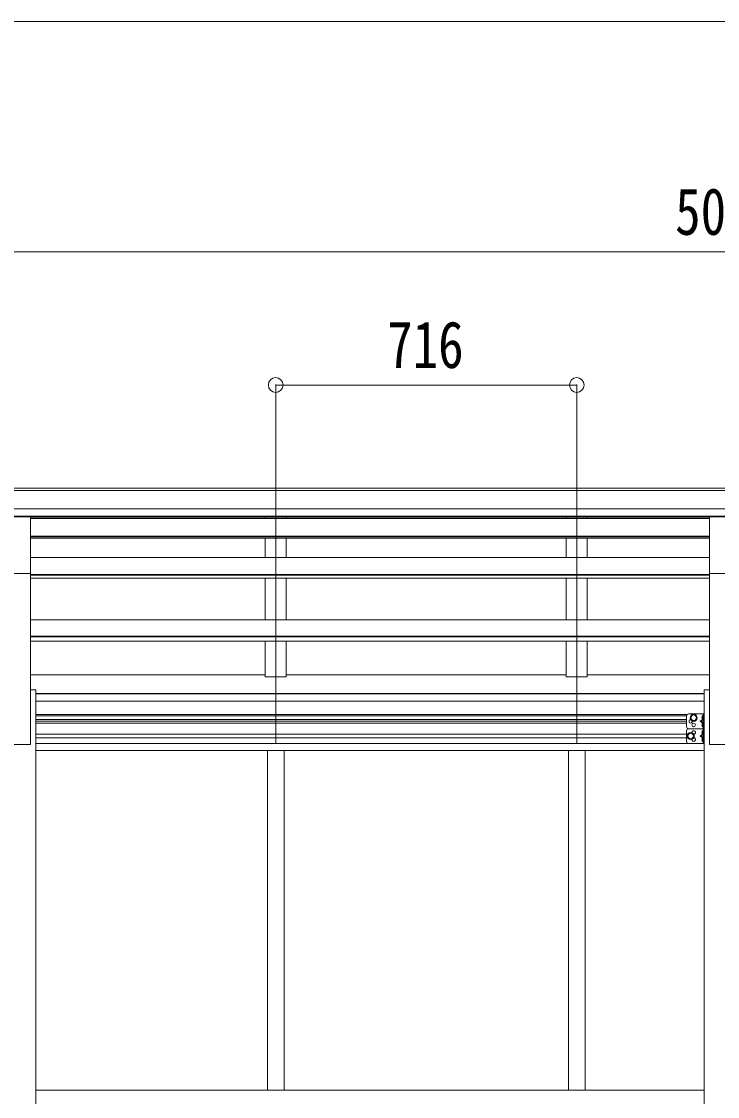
# Model space of a CAD drawing. Units: millimetres at full size. Extents: x -9783 to 9892, y -6828 to 6752.
# Drawn here: x -2128 to -472, y 680 to 3235 of the extents above; entities that cross this region are included whole.
import ezdxf
from ezdxf.enums import TextEntityAlignment as Align

# ---------------------------------------------------------------- set-up
doc = ezdxf.new("R2010")
doc.units = ezdxf.units.MM
doc.header["$LTSCALE"] = 35
doc.header["$PDMODE"] = 32
doc.header["$PDSIZE"] = 35
for name, color, linetype, lineweight in [('0-1_本体', 4, 'Continuous', 9), ('0-2_部品', 7, 'Continuous', 9), ('0-8_PARTS2', 2, 'Continuous', 9), ('0-A_寸法', 6, 'Continuous', 9), ('1-1_GLASS', 4, 'Continuous', 9), ('1-2_GLASS_SEAL', 7, 'Continuous', 9)]:
    doc.layers.add(name, color=color, linetype=linetype, lineweight=lineweight)
doc.styles.add('ＭＳ ゴシック', font='')
doc.styles.get('ＭＳ ゴシック').set_extended_font_data('MS Gothic')

msp = doc.modelspace()

# ---------------------------------------------------------------- linework, layer by layer
at = {"layer": '0-1_本体'}
for p, q in [((-2948.49, 2125.73), (2050.51, 2125.73)), ((-2948.49, 2120.38), (2050.51, 2120.38)), ((-2948.49, 2076.86), (2050.51, 2076.86)), ((-2948.49, 2059.19), (2050.51, 2059.19)), ((-2106.49, 2056.81), (-491.49, 2056.81)), ((-2106.49, 2053.86), (-491.49, 2053.86)), ((-1547.99, 2056.81), (-1547.99, 2053.86)), ((-1497.99, 2056.81), (-1497.99, 2053.86)), ((-831.99, 2056.81), (-831.99, 2053.86)), ((-781.99, 2056.81), (-781.99, 2053.86)), ((-2106.49, 2011.9), (-491.49, 2011.9)), ((-2106.49, 2010.21), (-491.49, 2010.21)), ((-2106.49, 2006.42), (-491.49, 2006.42)), ((-1547.99, 2006.42), (-1547.99, 1961)), ((-1497.99, 2006.42), (-1497.99, 1961)), ((-831.99, 2006.42), (-831.99, 1961)), ((-781.99, 2006.42), (-781.99, 1961)), ((-2106.49, 1961), (-491.49, 1961)), ((-2106.49, 1516.2), (-2106.49, 1923.16)), ((-2106.49, 1920.41), (-491.49, 1920.41)), ((-2106.49, 1918.73), (-491.49, 1918.73)), ((-491.49, 1516.2), (-491.49, 1923.16)), ((-2106.49, 1911.86), (-491.49, 1911.86)), ((-1547.99, 1911.86), (-1547.99, 1812.76)), ((-1497.99, 1911.86), (-1497.99, 1812.76)), ((-831.99, 1911.86), (-831.99, 1812.76)), ((-781.99, 1911.86), (-781.99, 1812.76)), ((-2106.49, 1812.76), (-491.49, 1812.76)), ((-2106.49, 1773.62), (-491.49, 1773.62)), ((-2106.49, 1771.95), (-491.49, 1771.95)), ((-2106.49, 1762.31), (-491.49, 1762.31)), ((-1547.99, 1762.31), (-1547.99, 1676.81)), ((-1497.99, 1762.31), (-1497.99, 1676.81)), ((-831.99, 1762.31), (-831.99, 1676.81)), ((-781.99, 1762.31), (-781.99, 1676.81)), ((-2106.49, 1682.02), (-1547.99, 1682.02)), ((-1497.99, 1676.81), (-1547.99, 1676.81)), ((-1497.99, 1682.02), (-831.99, 1682.02)), ((-781.99, 1676.81), (-831.99, 1676.81)), ((-781.99, 1682.02), (-491.49, 1682.02)), ((-2106.49, 1646.2), (-2093.99, 1646.2)), ((-2093.99, 1646.2), (-2093.99, -1533.79)), ((-2093.99, 1637.72), (-503.99, 1637.72)), ((-2093.99, 1636.34), (-503.99, 1636.34)), ((-503.99, 1646.2), (-503.99, -1533.79)), ((-503.99, 1646.2), (-491.49, 1646.2)), ((-2093.99, 1619.16), (-503.99, 1619.16)), ((-2191.49, 1516.2), (-2106.49, 1516.2)), ((-491.49, 1516.2), (-406.49, 1516.2))]:
    msp.add_line(p, q, dxfattribs=at)
at = {"layer": '0-2_部品'}
for p, q in [((-2106.49, 1923.16), (-2106.49, 2057.31)), ((-2191.49, 1923.16), (-2106.49, 1923.16)), ((-491.49, 1923.16), (-406.49, 1923.16))]:
    msp.add_line(p, q, dxfattribs=at)
for points in [[(-2191.49, 1923.16), (-2191.49, 2057.31), (-2106.49, 2057.31)], [(-491.49, 1923.16), (-491.49, 2057.31), (-406.49, 2057.31)]]:
    msp.add_lwpolyline(points, dxfattribs=at)
at = {"layer": '0-8_PARTS2'}
for p, q in [((-1522.99, 1518.54), (-1522.99, 2181.07)), ((-806.99, 1518.54), (-806.99, 2181.07))]:
    msp.add_line(p, q, dxfattribs=at)
at = {"layer": '0-A_寸法'}
for p, q in [((-2974.99, 3234.99), (7089.01, 3234.99)), ((-2954.99, 2687.45), (2057.01, 2687.45)), ((-1522.99, 2370.84), (-806.99, 2370.84)), ((-1522.99, 2370.84), (-1522.99, 2141.83)), ((-806.99, 2370.84), (-806.99, 2141.83))]:
    msp.add_line(p, q, dxfattribs=at)
for p in [(-1522.99, 2370.84), (-806.99, 2370.84)]:
    msp.add_point(p, dxfattribs=at)
at = {"layer": '1-1_GLASS'}
for p, q in [((-2093.99, 1587.91), (-543.99, 1587.91)), ((-2093.99, 1584.41), (-545.97, 1584.41)), ((-2093.99, 1575.41), (-545.99, 1575.41)), ((-2093.99, 1571.91), (-545.99, 1571.91)), ((-545.99, 1566.91), (-2093.99, 1566.91)), ((-2093.99, 1540.91), (-545.99, 1540.91)), ((-2191.49, 1516.2), (-2106.49, 1516.2)), ((-2093.99, 1531.91), (-545.99, 1531.91)), ((-2093.99, 1518.41), (-503.99, 1518.41)), ((-491.49, 1516.2), (-406.49, 1516.2)), ((-2093.99, 1502.41), (-503.99, 1502.41)), ((-1542.99, 1502.41), (-1542.99, 695.41)), ((-1502.99, 1502.41), (-1502.99, 695.41)), ((-826.99, 1502.41), (-826.99, 695.41)), ((-786.99, 1502.41), (-786.99, 695.41)), ((-2093.99, 694.91), (-503.99, 694.91))]:
    msp.add_line(p, q, dxfattribs=at)
at = {"layer": '1-2_GLASS_SEAL'}
for p, q in [((-540.99, 1588.91), (-503.99, 1588.91)), ((-528.99, 1587.41), (-535.49, 1583.66)), ((-522.49, 1583.66), (-528.99, 1587.41)), ((-506.99, 1584.41), (-507.8, 1584.27)), ((-506.99, 1584.41), (-506.49, 1584.32)), ((-506.99, 1576.41), (-506.99, 1584.41)), ((-506.49, 1588.91), (-506.49, 1553.91)), ((-503.99, 1588.91), (-503.99, 1553.91)), ((-545.99, 1583.91), (-545.99, 1558.91)), ((-535.49, 1583.66), (-535.49, 1576.15)), ((-535.49, 1576.15), (-528.99, 1572.4)), ((-528.99, 1572.4), (-522.49, 1576.15)), ((-522.49, 1576.15), (-522.49, 1583.66)), ((-506.49, 1576.41), (-513.49, 1571.41)), ((-506.74, 1581.59), (-508.97, 1582.71)), ((-506.74, 1579.22), (-508.97, 1578.11)), ((-506.74, 1563.59), (-508.97, 1564.71)), ((-506.74, 1561.22), (-508.97, 1560.11)), ((-506.99, 1576.41), (-507.8, 1576.55)), ((-506.99, 1566.41), (-507.8, 1566.27)), ((-506.99, 1576.41), (-506.49, 1576.5)), ((-506.99, 1566.41), (-506.49, 1566.32)), ((-506.99, 1558.41), (-506.99, 1566.41)), ((-506.11, 1580.41), (-506.74, 1581.59)), ((-506.11, 1580.41), (-506.74, 1579.22)), ((-506.11, 1562.41), (-506.74, 1563.59)), ((-506.11, 1562.41), (-506.74, 1561.22)), ((-506.49, 1584.32), (-506.49, 1576.5)), ((-506.49, 1566.32), (-506.49, 1558.5)), ((-545.99, 1548.91), (-545.99, 1523.91)), ((-535.99, 1543.91), (-542.49, 1540.16)), ((-542.49, 1540.16), (-542.49, 1532.65)), ((-540.99, 1553.91), (-503.99, 1553.91)), ((-540.99, 1553.91), (-503.99, 1553.91)), ((-529.49, 1540.16), (-535.99, 1543.91)), ((-529.49, 1532.65), (-529.49, 1540.16)), ((-506.49, 1541.41), (-513.49, 1536.41)), ((-506.74, 1546.59), (-508.97, 1547.71)), ((-506.74, 1544.22), (-508.97, 1543.11)), ((-506.99, 1558.41), (-507.8, 1558.55)), ((-506.99, 1549.41), (-507.8, 1549.27)), ((-506.99, 1541.41), (-507.8, 1541.55)), ((-506.99, 1558.41), (-506.49, 1558.5)), ((-506.99, 1549.41), (-506.49, 1549.32)), ((-506.99, 1541.41), (-506.99, 1549.41)), ((-506.99, 1541.41), (-506.49, 1541.5)), ((-506.11, 1545.41), (-506.74, 1546.59)), ((-506.11, 1545.41), (-506.74, 1544.22)), ((-506.49, 1553.91), (-506.49, 1518.91)), ((-506.49, 1549.32), (-506.49, 1541.5)), ((-503.99, 1553.91), (-503.99, 1518.91)), ((-542.49, 1532.65), (-535.99, 1528.9)), ((-540.99, 1518.91), (-503.99, 1518.91)), ((-535.99, 1528.9), (-529.49, 1532.65)), ((-506.74, 1528.59), (-508.97, 1529.71)), ((-506.74, 1526.22), (-508.97, 1525.11)), ((-506.99, 1531.41), (-507.8, 1531.27)), ((-506.99, 1523.41), (-507.8, 1523.55)), ((-506.99, 1531.41), (-506.49, 1531.32)), ((-506.99, 1523.41), (-506.99, 1531.41)), ((-506.99, 1523.41), (-506.49, 1523.5)), ((-506.11, 1527.41), (-506.74, 1528.59)), ((-506.11, 1527.41), (-506.74, 1526.22)), ((-506.49, 1531.32), (-506.49, 1523.5))]:
    msp.add_line(p, q, dxfattribs=at)
for points in [[(-506.49, 1571.41), (-513.49, 1571.41), (-506.49, 1566.41)], [(-506.49, 1536.41), (-513.49, 1536.41), (-506.49, 1531.41)]]:
    msp.add_lwpolyline(points, dxfattribs=at)
for centre, radius in [((-528.99, 1579.91), 8.5), ((-528.99, 1579.91), 7.5), ((-528.99, 1579.91), 6.5), ((-528.99, 1562.91), 4.25), ((-535.99, 1536.41), 8.5), ((-535.99, 1536.41), 7.5), ((-535.99, 1536.41), 6.5)]:
    msp.add_circle(centre, radius, dxfattribs=at)
for centre, radius, start, end in [((-540.99, 1583.91), 5, 90, 180), ((-540.99, 1558.91), 5, 180, 270), ((-535.99, 1571.41), 4.25, 94.76077, 6.29431), ((-502.89, 1580.41), 6.5, 147.94412, 212.05588), ((-502.89, 1562.41), 6.5, 147.94412, 212.05588), ((-507.64, 1583.38), 0.9, 100, 147.94412), ((-507.64, 1577.44), 0.9, 212.05588, 260), ((-507.64, 1565.38), 0.9, 100, 147.94412), ((-507.64, 1559.44), 0.9, 212.05588, 260), ((-540.99, 1548.91), 5, 90, 180), ((-528.99, 1544.91), 4.25, 274.76077, 186.29431), ((-502.89, 1545.41), 6.5, 147.94412, 212.05588), ((-507.64, 1548.38), 0.9, 100, 147.94412), ((-507.64, 1542.44), 0.9, 212.05588, 260), ((-540.99, 1523.91), 5, 180, 270), ((-528.99, 1527.91), 4.25, 173.70569, 85.23923), ((-502.89, 1527.41), 6.5, 147.94412, 212.05588), ((-507.64, 1530.38), 0.9, 100, 147.94412), ((-507.64, 1524.44), 0.9, 212.05588, 260)]:
    msp.add_arc(centre, radius, start, end, dxfattribs=at)

# ---------------------------------------------------------------- texts
at = {"layer": '0-A_寸法', "color": 7, "style": 'ＭＳ ゴシック', "width": 0.8}
for s, p in [('5012', (-572.99, 2694.45)), ('716', (-1257.99, 2377.84))]:
    msp.add_text(s, height=111.4, dxfattribs=at).set_placement(p, align=Align.BOTTOM_LEFT)

doc.saveas('drawing.dxf')
